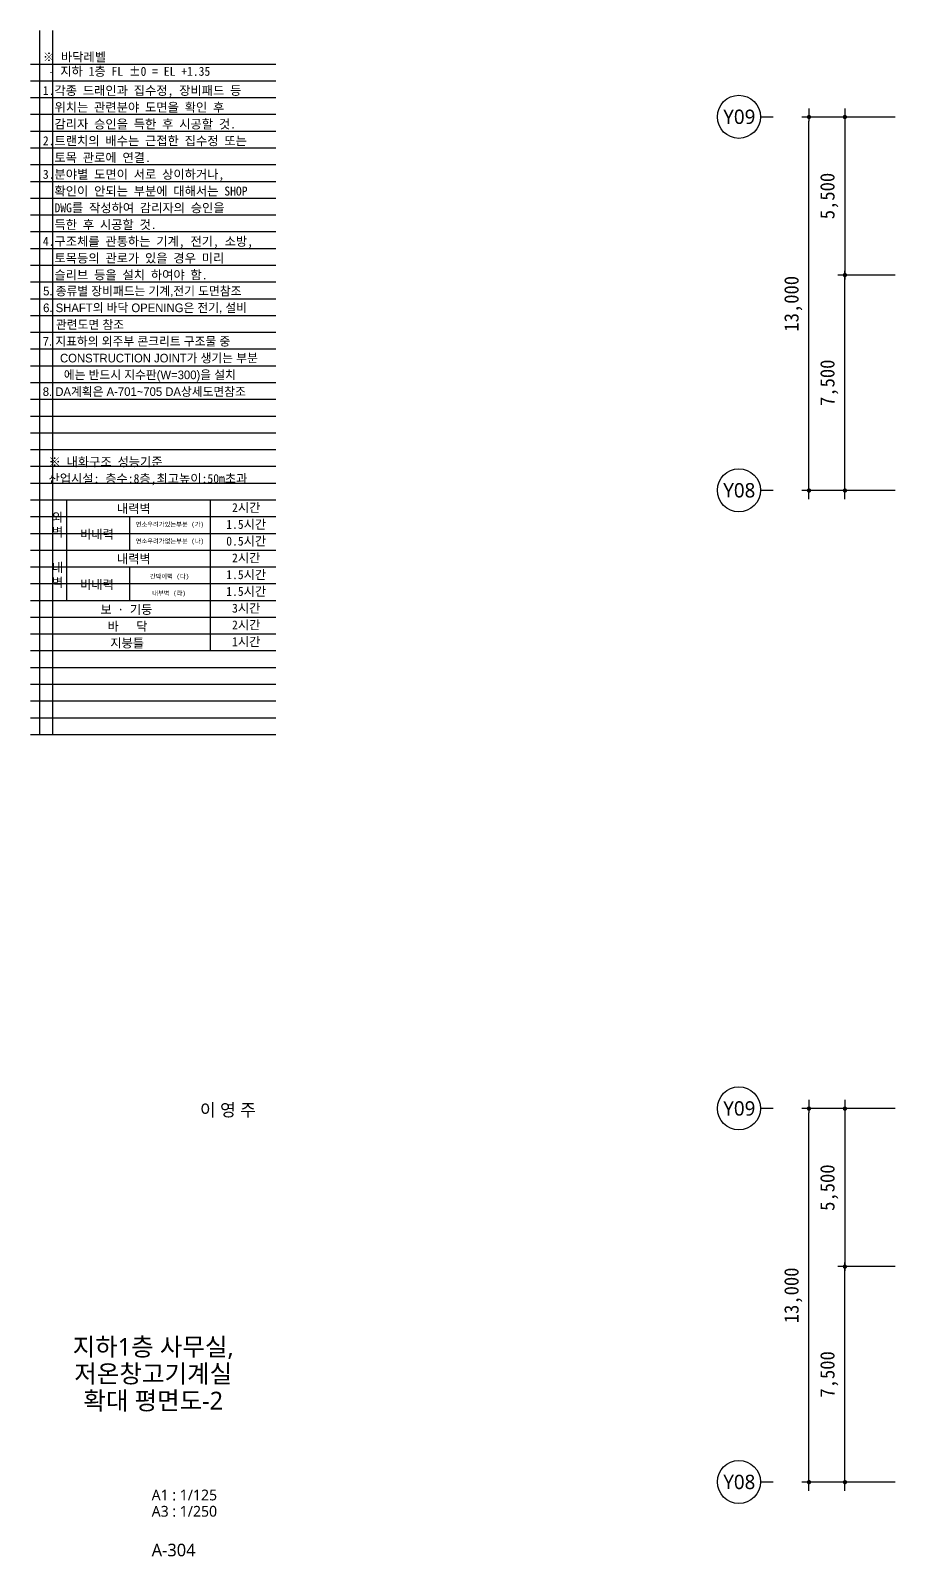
# Model space of a CAD drawing. Header units: inches. Extents: x 3675 to 732988, y -33059 to 70575.
# Drawn here: x 409456 to 439777, y 10794 to 63903 of the extents above; entities that cross this region are included whole.
import ezdxf
from ezdxf.enums import TextEntityAlignment as Align

# ---------------------------------------------------------------- set-up
doc = ezdxf.new("R2010")
doc.units = ezdxf.units.IN
doc.header["$MEASUREMENT"] = 0
doc.layers.get('0').update_dxf_attribs({"linetype": 'CONTINUOUS'})
for name, color, linetype, lineweight in [('A-AXIS-BUBL', 7, 'CONTINUOUS', 25), ('A-BORD-TEXT', 3, 'CONTINUOUS', 25), ('A-DIMS', 7, 'CONTINUOUS', 25), ('A-MKXX-NAME', 3, 'CONTINUOUS', 25), ('A-XXXX-TXT1', 3, 'CONTINUOUS', 25), ('A-XXXX-TXT2', 3, 'CONTINUOUS', 25)]:
    doc.layers.add(name, color=color, linetype=linetype, lineweight=lineweight)
doc.layers.add('A-XXXX-NPLT', color=144, linetype='CONTINUOUS', plot=False)
doc.layers.add('T', color=3, linetype='CONTINUOUS')
doc.styles.add('HY울릉도L', font='H2GTRE.TTF')
doc.styles.add('돋움체', font='')
doc.styles.add('돋음', font='')
doc.styles.add('맑은 고딕', font='malgun.ttf')
doc.styles.add('맑은고딕', font='malgun.ttf')
doc.styles.get('돋움체').set_extended_font_data('DotumChe')
doc.styles.get('돋음').set_extended_font_data('Dotum')
doc.dimstyles.new('CDIM', dxfattribs={"dimtxt": 2, "dimasz": 0.6, "dimexe": 1, "dimexo": 1, "dimgap": 1, "dimtad": 1, "dimdec": 0, "dimrnd": 0.5, "dimzin": 0, "dimdsep": 32, "dimlunit": 6, "dimtxsty": 'HY울릉도L', "dimblk1": '_CIDOT', "dimblk2": '_CIDOT', "dimsah": 1, "dimcen": 4.5, "dimclrd": 2, "dimclre": 2, "dimclrt": 7, "dimadec": 0, "dimazin": 0, "dimtfac": 1, "dimtdec": 0, "dimtix": 1, "dimtmove": 2, "dimatfit": 1, "dimldrblk": '_CIDOT', "dimfxl": 1, "dimtolj": 1, "dimtzin": 0, "dimlwd": -1, "dimarcsym": 0})

# ---------------------------------------------------------------- blocks, each defined once
blk = doc.blocks.new('NOTE')
at = {"layer": 'A-XXXX-NPLT'}
for p, q in [((1010659.8, 179732.7), (1010659.8, 175812.7)), ((1010734.1, 175812.7), (1010734.1, 179732.7)), ((1010609.8, 179546.1), (1011974.8, 179546.1)), ((1010609.8, 179452.7), (1011974.8, 179452.7)), ((1010609.8, 179359.4), (1011974.8, 179359.4)), ((1010609.8, 179266.1), (1011974.8, 179266.1)), ((1010609.8, 179172.7), (1011974.8, 179172.7)), ((1010609.8, 179079.4), (1011974.8, 179079.4)), ((1010609.8, 178986.1), (1011974.8, 178986.1)), ((1010609.8, 178892.7), (1011974.8, 178892.7)), ((1010609.8, 178799.4), (1011974.8, 178799.4)), ((1010609.8, 178706.1), (1011974.8, 178706.1)), ((1010609.8, 178612.7), (1011974.8, 178612.7)), ((1010609.8, 178519.4), (1011974.8, 178519.4)), ((1010609.8, 178426.1), (1011974.8, 178426.1)), ((1010609.8, 178332.7), (1011974.8, 178332.7)), ((1010609.8, 178239.4), (1011974.8, 178239.4)), ((1010609.8, 178146.1), (1011974.8, 178146.1)), ((1010609.8, 178052.7), (1011974.8, 178052.7)), ((1010609.8, 177959.4), (1011974.8, 177959.4)), ((1010609.8, 177866.1), (1011974.8, 177866.1)), ((1010609.8, 177772.7), (1011974.8, 177772.7)), ((1010609.8, 177679.4), (1011974.8, 177679.4)), ((1010609.8, 177586.1), (1011974.8, 177586.1)), ((1010609.8, 177492.7), (1011974.8, 177492.7)), ((1010609.8, 177399.4), (1011974.8, 177399.4)), ((1010609.8, 177306.1), (1011974.8, 177306.1)), ((1010609.8, 177212.7), (1011974.8, 177212.7)), ((1010609.8, 177119.4), (1011974.8, 177119.4)), ((1010609.8, 177026.1), (1011974.8, 177026.1)), ((1010609.8, 176932.7), (1011974.8, 176932.7)), ((1010609.8, 176839.4), (1011974.8, 176839.4)), ((1010609.8, 176746.1), (1011974.8, 176746.1)), ((1010609.8, 176652.7), (1011974.8, 176652.7)), ((1010609.8, 176559.4), (1011974.8, 176559.4)), ((1010609.8, 176466.1), (1011974.8, 176466.1)), ((1010609.8, 176372.7), (1011974.8, 176372.7)), ((1010609.8, 176279.4), (1011974.8, 176279.4)), ((1010609.8, 176186.1), (1011974.8, 176186.1)), ((1010609.8, 176092.7), (1011974.8, 176092.7)), ((1010609.8, 175999.4), (1011974.8, 175999.4)), ((1010609.8, 175906.1), (1011974.8, 175906.1)), ((1010609.8, 175812.7), (1011974.8, 175812.7))]:
    blk.add_line(p, q, dxfattribs=at)
blk = doc.blocks.new('_CIDOT')
at = {"color": 0, "linetype": 'ByBlock'}
blk.add_line((2, 0), (-1, 0), dxfattribs=at)
at = {"color": 0, "linetype": 'ByBlock', "const_width": 0.5}
blk.add_lwpolyline([(-0.25, 0, 1), (0.25, 0, 1)], format="xyb", close=True, dxfattribs=at)
blk = doc.blocks.new('*D457')
at = {"layer": 'A-DIMS', "lineweight": -2, "transparency": 16777216}
for p, q in [((439527, 26381), (436277, 26381)), ((439527, 13381), (436277, 13381))]:
    blk.add_line(p, q, dxfattribs=at)
at = {"layer": 'A-DIMS', "transparency": 16777216}
blk.add_line((436527, 13531), (436527, 26231), dxfattribs=at)
at = {"layer": 'A-DIMS', "transparency": 16777216, "xscale": 150, "yscale": 150, "zscale": 150}
for p, rotation in [((436527, 26381), 90), ((436527, 13381), 270)]:
    blk.add_blockref('_CIDOT', p, dxfattribs=dict(at, rotation=rotation))
at = {"layer": 'A-DIMS', "color": 3, "transparency": 16777216, "insert": (435980, 19881), "char_height": 500, "attachment_point": 5, "rotation": 90, "style": '돋움체'}
blk.add_mtext('\\A1;13,000', dxfattribs=at)
blk = doc.blocks.new('*D500')
at = {"layer": 'A-DIMS', "lineweight": -2, "transparency": 16777216}
for p, q in [((439527, 60893), (436277, 60893)), ((439527, 47893), (436277, 47893))]:
    blk.add_line(p, q, dxfattribs=at)
at = {"layer": 'A-DIMS', "transparency": 16777216}
blk.add_line((436527, 48043), (436527, 60743), dxfattribs=at)
at = {"layer": 'A-DIMS', "transparency": 16777216, "xscale": 150, "yscale": 150, "zscale": 150}
for p, rotation in [((436527, 60893), 90), ((436527, 47893), 270)]:
    blk.add_blockref('_CIDOT', p, dxfattribs=dict(at, rotation=rotation))
at = {"layer": 'A-DIMS', "color": 3, "transparency": 16777216, "insert": (435980, 54393), "char_height": 500, "attachment_point": 5, "rotation": 90, "style": '돋움체'}
blk.add_mtext('\\A1;13,000', dxfattribs=at)
blk = doc.blocks.new('*D725')
at = {"layer": 'A-DIMS', "lineweight": -2, "transparency": 16777216}
for p, q in [((439527, 55393), (437527, 55393)), ((439527, 47893), (437527, 47893))]:
    blk.add_line(p, q, dxfattribs=at)
at = {"layer": 'A-DIMS', "transparency": 16777216}
blk.add_line((437777, 48043), (437777, 55243), dxfattribs=at)
at = {"layer": 'A-DIMS', "transparency": 16777216, "xscale": 150, "yscale": 150, "zscale": 150}
for p, rotation in [((437777, 55393), 90), ((437777, 47893), 270)]:
    blk.add_blockref('_CIDOT', p, dxfattribs=dict(at, rotation=rotation))
at = {"layer": 'A-DIMS', "color": 3, "transparency": 16777216, "insert": (437230, 51643), "char_height": 500, "attachment_point": 5, "rotation": 90, "style": '돋움체'}
blk.add_mtext('\\A1;7,500', dxfattribs=at)
blk = doc.blocks.new('*D726')
at = {"layer": 'A-DIMS', "lineweight": -2, "transparency": 16777216}
for p, q in [((439527, 60893), (437527, 60893)), ((439527, 55393), (437527, 55393))]:
    blk.add_line(p, q, dxfattribs=at)
at = {"layer": 'A-DIMS', "transparency": 16777216}
blk.add_line((437777, 60743), (437777, 55543), dxfattribs=at)
at = {"layer": 'A-DIMS', "transparency": 16777216, "xscale": 150, "yscale": 150, "zscale": 150}
for p, rotation in [((437777, 60893), 90), ((437777, 55393), 270)]:
    blk.add_blockref('_CIDOT', p, dxfattribs=dict(at, rotation=rotation))
at = {"layer": 'A-DIMS', "color": 3, "transparency": 16777216, "insert": (437230, 58143), "char_height": 500, "attachment_point": 5, "rotation": 90, "style": '돋움체'}
blk.add_mtext('\\A1;5,500', dxfattribs=at)
blk = doc.blocks.new('*D727')
at = {"layer": 'A-DIMS', "lineweight": -2, "transparency": 16777216}
for p, q in [((439527, 20881), (437527, 20881)), ((439527, 13381), (437527, 13381))]:
    blk.add_line(p, q, dxfattribs=at)
at = {"layer": 'A-DIMS', "transparency": 16777216}
blk.add_line((437777, 13531), (437777, 20731), dxfattribs=at)
at = {"layer": 'A-DIMS', "transparency": 16777216, "xscale": 150, "yscale": 150, "zscale": 150}
for p, rotation in [((437777, 20881), 90), ((437777, 13381), 270)]:
    blk.add_blockref('_CIDOT', p, dxfattribs=dict(at, rotation=rotation))
at = {"layer": 'A-DIMS', "color": 3, "transparency": 16777216, "insert": (437230, 17131), "char_height": 500, "attachment_point": 5, "rotation": 90, "style": '돋움체'}
blk.add_mtext('\\A1;7,500', dxfattribs=at)
blk = doc.blocks.new('*D728')
at = {"layer": 'A-DIMS', "lineweight": -2, "transparency": 16777216}
for p, q in [((439527, 26381), (437527, 26381)), ((439527, 20881), (437527, 20881))]:
    blk.add_line(p, q, dxfattribs=at)
at = {"layer": 'A-DIMS', "transparency": 16777216}
blk.add_line((437777, 26231), (437777, 21031), dxfattribs=at)
at = {"layer": 'A-DIMS', "transparency": 16777216, "xscale": 150, "yscale": 150, "zscale": 150}
for p, rotation in [((437777, 26381), 90), ((437777, 20881), 270)]:
    blk.add_blockref('_CIDOT', p, dxfattribs=dict(at, rotation=rotation))
at = {"layer": 'A-DIMS', "color": 3, "transparency": 16777216, "insert": (437230, 23631), "char_height": 500, "attachment_point": 5, "rotation": 90, "style": '돋움체'}
blk.add_mtext('\\A1;5,500', dxfattribs=at)

msp = doc.modelspace()

# ---------------------------------------------------------------- linework, layer by layer
for points in [[(410081.3, 47569.8), (417987.5, 47569.8)], [(410706.3, 47569.8), (410706.3, 44069.8)], [(415706.3, 47569.8), (415706.3, 42319.8)], [(410706.3, 46986.5), (417987.5, 46986.5)], [(412893.8, 46986.5), (412893.8, 45819.8)], [(412893.8, 46403.1), (417987.5, 46403.1)], [(410081.3, 45819.8), (417987.5, 45819.8)], [(410706.3, 45236.5), (417987.5, 45236.5)], [(412893.8, 45236.5), (412893.8, 44069.8)], [(412893.8, 44653.1), (417987.5, 44653.1)], [(410081.3, 44069.8), (417987.5, 44069.8)], [(410081.3, 43486.5), (417987.5, 43486.5)], [(410081.3, 42903.1), (417987.5, 42903.1)], [(410081.3, 42319.8), (417987.5, 42319.8)]]:
    msp.add_lwpolyline(points)
at = {"layer": 'A-AXIS-BUBL', "ltscale": 0.2}
for p, q in [((435277.4, 60893.1), (434839.9, 60893.1)), ((435277.4, 47893.1), (434839.9, 47893.1)), ((435277.4, 26380.6), (434839.9, 26380.6)), ((435277.4, 13380.6), (434839.9, 13380.6))]:
    msp.add_line(p, q, dxfattribs=at)
for centre in [(434089.9, 60900.4), (434089.9, 47900.4), (434089.9, 26387.9), (434089.9, 13387.9)]:
    msp.add_circle(centre, 750, dxfattribs=at)

# ---------------------------------------------------------------- block references
at = {"layer": 'A-XXXX-TXT1', "xscale": 6.25, "yscale": 6.25, "zscale": 6.25}
msp.add_blockref('NOTE', (-5906855.1, -1059426.4), dxfattribs=at)

# ---------------------------------------------------------------- texts
at = {"layer": 'A-BORD-TEXT', "style": '맑은고딕'}
msp.add_text('이 영 주', height=437.5, dxfattribs=at).set_placement((417290.4, 26115.3), align=Align.RIGHT)
for s, p in [('지하1층 사무실,', (413721.9, 18090.6)), ('저온창고기계실', (413721.9, 17153.1)), ('확대 평면도-2', (413721.9, 16215.6))]:
    msp.add_text(s, height=625, dxfattribs=at).set_placement(p, align=Align.MIDDLE_CENTER)
at = {"layer": 'A-MKXX-NAME', "style": '돋움체'}
for s, p in [('※ 바닥레벨', (409884.8, 62826.6)), (' - 지하 1층 FL %%P0 = EL +1.35', (409884.8, 62326.6))]:
    msp.add_text(s, height=312.5, dxfattribs=at).set_placement(p)
at = {"layer": 'A-XXXX-TXT1', "style": '맑은고딕'}
for s, height, p in [('A1 : 1/125', 375, (413668.2, 12746.1)), ('A3 : 1/250', 375, (413668.2, 12179.2)), ('A-304', 437.5, (413668.2, 10799.7))]:
    msp.add_text(s, height=height, dxfattribs=at).set_placement(p)
at = {"layer": 'A-XXXX-TXT2', "style": '돋움체'}
for s, p in [('1.각종 드래인과 집수정, 장비패드 등', (409884.8, 61816.2)), ('  위치는 관련분야 도면을 확인 후', (409884.8, 61232.8)), ('  감리자 승인을 득한 후 시공할 것.', (409884.8, 60649.5)), ('2.트랜치의 배수는 근접한 집수정 또는', (409884.8, 60066.2)), ('  토목 관로에 연결.', (409884.8, 59482.8)), ('3.분야별 도면이 서로 상이하거나, ', (409884.8, 58899.5)), ('  확인이 안되는 부분에 대해서는 SHOP', (409884.8, 58316.2)), ('  DWG를 작성하여 감리자의 승인을', (409884.8, 57732.8)), ('  득한 후 시공할 것.', (409884.8, 57149.5)), ('4.구조체를 관통하는 기계, 전기, 소방,', (409884.8, 56566.2)), ('  토목등의 관로가 있을 경우 미리', (409884.8, 55982.8)), ('  슬리브 등을 설치 하여야 함.', (409884.8, 55399.5)), ('※ 내화구조 성능기준', (410081.3, 48892.7)), ('산업시설: 층수:8층,최고높이:50m초과', (410081.3, 48309.4))]:
    msp.add_text(s, height=312.5, dxfattribs=at).set_placement(p, align=Align.MIDDLE_LEFT)
at = {"layer": 'A-XXXX-TXT2', "ltscale": 0.2, "style": '맑은고딕'}
for s, p in [('Y09', (434103.8, 60900.8)), ('Y08', (434103.8, 47900.8)), ('Y09', (434103.8, 26388.3)), ('Y08', (434103.8, 13388.3))]:
    msp.add_text(s, height=500, dxfattribs=at).set_placement(p, align=Align.MIDDLE_CENTER)
at = {"layer": 'A-XXXX-TXT2', "style": '돋움체'}
for s, height, p in [('내력벽', 312.5, (413045.9, 47267.7)), ('2시간', 312.5, (416956.3, 47299)), ('연소우려가있는부분 (가)', 156.25, (414301.3, 46715.6)), ('1.5시간', 312.5, (416956.3, 46715.6)), ('비내력', 312.5, (411764.7, 46371.9)), ('연소우려가없는부분 (나)', 156.25, (414301.3, 46132.3)), ('0.5시간', 312.5, (416956.3, 46132.3)), ('내력벽', 312.5, (413045.9, 45517.7)), ('2시간', 312.5, (416956.3, 45549)), ('1.5시간', 312.5, (416956.3, 44965.6)), ('비내력', 312.5, (411764.7, 44621.9)), ('간막이벽 (다)', 156.25, (414289.1, 44903.1)), ('내부벽 (라)', 156.25, (414274.2, 44319.8)), ('1.5시간', 312.5, (416956.3, 44382.3)), ('보 · 기둥', 312.5, (412789.4, 43752.1)), ('3시간', 312.5, (416956.3, 43799)), ('바   닥', 312.5, (412829, 43168.8)), ('2시간', 312.5, (416956.3, 43215.6)), ('지붕틀', 312.5, (412817.1, 42585.4)), ('1시간', 312.5, (416956.3, 42632.3))]:
    msp.add_text(s, height=height, dxfattribs=at).set_placement(p, align=Align.MIDDLE_CENTER)
at = {"layer": 'A-XXXX-TXT2', "char_height": 312.5, "attachment_point": 5, "style": '맑은 고딕'}
for s, width, insert in [('{\\fDotumChe|b0|i0|c129|p49;외\\P벽}', 996.018, (410393.1, 46689.4)), ('{\\fDotumChe|b0|i0|c129|p49;내\\P벽}', 1000, (410393.8, 44939.4))]:
    msp.add_mtext_dynamic_manual_height_columns(s, width=width, gutter_width=5000, heights=[0], dxfattribs=dict(at, insert=insert))
at = {"layer": 'T', "style": '돋음'}
for s, p in [('5. 종류별 장비패드는 기계,전기 도면참조', (409893.8, 54684.9)), ('6. SHAFT의 바닥 OPENING은 전기, 설비', (409893.8, 54101.6)), ('   관련도면 참조', (410012.4, 53518.3)), ('7. 지표하의 외주부 콘크리트 구조물 중 ', (409881.4, 52934.9)), ('    CONSTRUCTION JOINT가 생기는 부분', (410045.2, 52351.6)), ('에는 반드시 지수판(W=300)을 설치', (410613.1, 51768.3)), ('8. DA계획은 A-701~705 DA상세도면참조 ', (409881.4, 51184.9))]:
    msp.add_text(s, height=300, dxfattribs=at).set_placement(p)

# ---------------------------------------------------------------- dimensions: what is measured, and where the dimension line sits
at = {"layer": 'A-DIMS'}
for base, p1, p2, angle, picture, middle in [((436527.4, 60893.1), (439777.4, 47893.1), (439777.4, 60893.1), 90, '*D500', (435979.8, 54393.1)), ((437777.4, 55393.1), (439777.4, 60893.1), (439777.4, 55393.1), 90, '*D726', (437229.8, 58143.1)), ((437777.4, 55393.1), (439777.4, 47893.1), (439777.4, 55393.1), 270, '*D725', (437229.8, 51643.1)), ((436527.4, 26380.6), (439777.4, 13380.6), (439777.4, 26380.6), 90, '*D457', (435979.8, 19880.6)), ((437777.4, 20880.6), (439777.4, 26380.6), (439777.4, 20880.6), 90, '*D728', (437229.8, 23630.6)), ((437777.4, 20880.6), (439777.4, 13380.6), (439777.4, 20880.6), 270, '*D727', (437229.8, 17130.6))]:
    dim = msp.add_linear_dim(base=base, p1=p1, p2=p2, angle=angle, dimstyle='CDIM', override={"dimscale": 250, "dimtxsty": '돋움체', "dimclrd": 256, "dimclre": 256, "dimclrt": 3}, dxfattribs=at)
    dim.commit()
    dim.dimension.update_dxf_attribs({"geometry": picture, "text_midpoint": middle})

doc.saveas('drawing.dxf')
